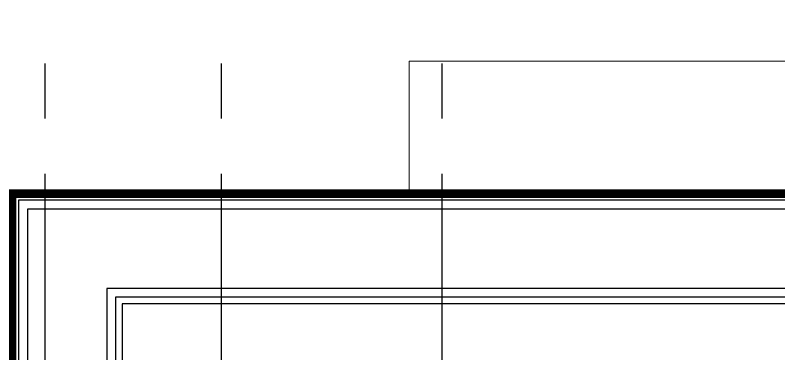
# Model space of a CAD drawing. Header units: metres. Extents: x -58 to 722, y -1100 to 345.
# Drawn here: x 24.969 to 26.699, y 112.188 to 112.956 of the extents above; entities that cross this region are included whole.
import ezdxf

# ---------------------------------------------------------------- set-up
doc = ezdxf.new("R2010")
doc.units = ezdxf.units.M
doc.header["$MEASUREMENT"] = 0
doc.linetypes.add('CENTER2', pattern=[1.125, 0.75, -0.125, 0.125, -0.125])
doc.linetypes.add('CENTERX2', pattern=[4, 2.5, -0.5, 0.5, -0.5])
doc.layers.add('FSR_ARQ_002MURO', color=150, linetype='Continuous', lineweight=30)
doc.layers.add('FSR_ARQ_016EJES', color=135, linetype='CENTER2')
doc.layers.add('FSR_ARQ_29PERFILES ACERO', color=143, linetype='Continuous')

msp = doc.modelspace()

# ---------------------------------------------------------------- linework, layer by layer
at = {"layer": 'FSR_ARQ_002MURO', "lineweight": 0}
for p in [(25.8614, 112.5515), (31.3114, 112.8515)]:
    msp.add_line(p, (25.8614, 112.8515), dxfattribs=at)
at = {"layer": 'FSR_ARQ_002MURO', "lineweight": 0, "const_width": 0.02}
msp.add_lwpolyline([(31.3114, 108.7515), (24.9614, 108.7515), (24.9614, 112.5515), (31.3114, 112.5515)], dxfattribs=at)
at = {"layer": 'FSR_ARQ_016EJES', "linetype": 'CENTERX2', "ltscale": 0.25}
for p, q in [((25.0364, 103.9715), (25.0364, 115.3831)), ((25.4364, 103.9715), (25.4364, 115.3831)), ((25.9364, 103.9715), (25.9364, 115.3831))]:
    msp.add_line(p, q, dxfattribs=at)
at = {"layer": 'FSR_ARQ_29PERFILES ACERO', "ltscale": 0.01}
for p, q in [((31.4087, 112.5364), (24.9765, 112.5364)), ((24.9765, 112.5364), (24.9765, 108.7666)), ((31.3887, 112.5165), (24.9964, 112.5165)), ((24.9964, 112.5165), (24.9964, 108.7865)), ((31.3887, 112.3365), (25.1764, 112.3365)), ((25.1764, 112.3365), (25.1764, 108.9665)), ((31.4087, 112.3166), (25.1963, 112.3166)), ((25.1963, 112.3166), (25.1963, 108.9864)), ((31.4614, 112.3015), (25.2114, 112.3015)), ((25.2114, 112.3015), (25.2114, 109.0015))]:
    msp.add_line(p, q, dxfattribs=at)

doc.saveas('drawing.dxf')
